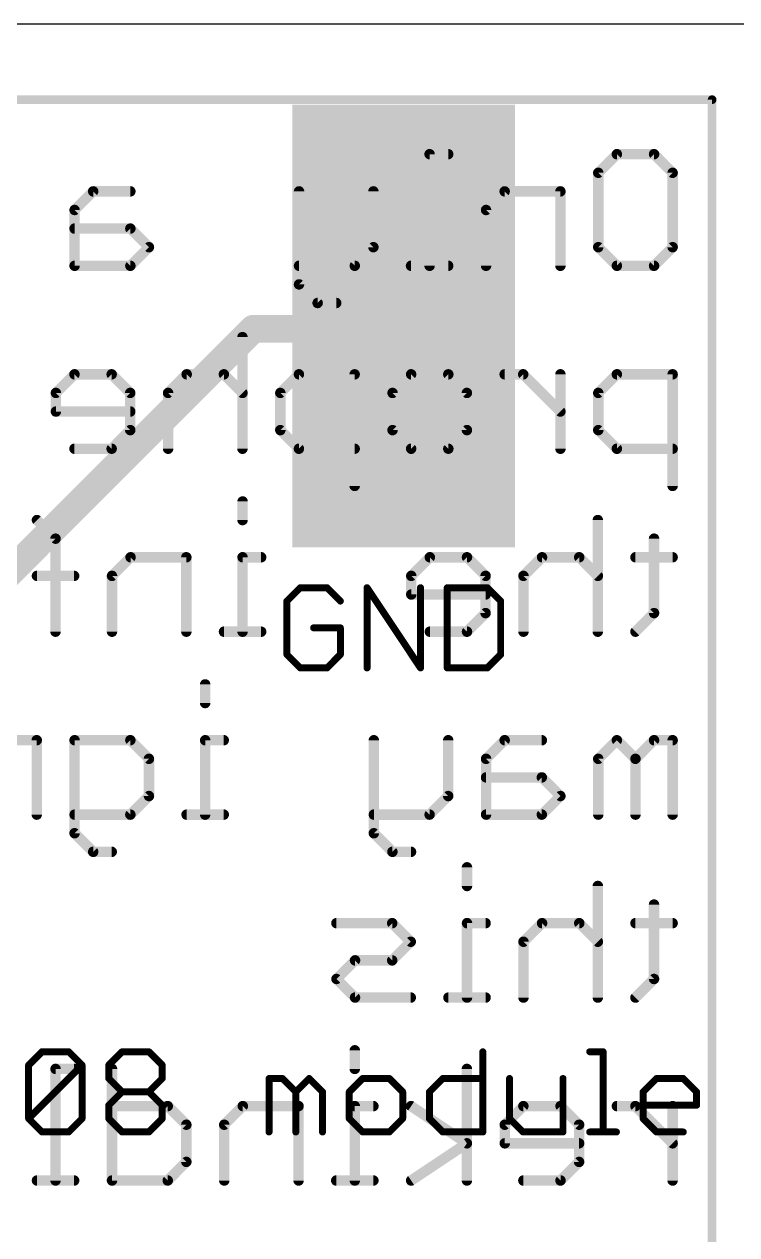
# Model space of a CAD drawing. Extents: x -2 to 100, y 0 to 40.
# Drawn here: x 78.86 to 89.26, y 22.35 to 40 of the extents above; entities that cross this region are included whole.
import ezdxf

# ---------------------------------------------------------------- set-up
doc = ezdxf.new("R2010")
doc.units = 0
for name, color, linetype in [('1', 14, 'CONTINUOUS'), ('20', 178, 'CONTINUOUS'), ('21', 250, 'CONTINUOUS'), ('25', 250, 'CONTINUOUS'), ('26', 250, 'CONTINUOUS')]:
    doc.layers.add(name, color=color, linetype=linetype)

# ---------------------------------------------------------------- blocks, each defined once
blk = doc.blocks.new('RECT')
blk.add_solid([(-0.5, -0.5), (0.5, -0.5), (-0.5, 0.5), (0.5, 0.5)])

msp = doc.modelspace()

# ---------------------------------------------------------------- linework, layer by layer
at = {"layer": '1', "const_width": 0.4064}
for points in [[(76.238, 29.591), (82.207, 35.56)], [(82.207, 35.56), (84.3915, 35.56)], [(84.3915, 35.56), (84.4, 35.6)]]:
    msp.add_lwpolyline(points, dxfattribs=at)
at = {"layer": '1', "const_width": 0.2032}
for points in [[(82.207, 35.6616, 1), (82.207, 35.4584)], [(82.2788, 35.4882, 1), (82.1352, 35.6318)], [(84.2921, 35.5811, 1), (84.4909, 35.5389)], [(84.4994, 35.5789, 1), (84.3006, 35.6211)], [(84.3915, 35.4584, 1), (84.3915, 35.6616)]]:
    msp.add_lwpolyline(points, format="xyb", dxfattribs=at)
at = {"layer": '20'}
msp.add_line((90, 40), (54, 40), dxfattribs=at)
at = {"layer": '21', "const_width": 0.127}
for points in [[(88.9, 38.9), (71.5, 38.9)], [(88.9, 1.5), (88.9, 38.9)]]:
    msp.add_lwpolyline(points, dxfattribs=at)
at = {"layer": '21', "const_width": 0.0635}
for points in [[(88.9318, 38.9, 1), (88.8683, 38.9)], [(88.9, 38.8682, 1), (88.9, 38.9318)]]:
    msp.add_lwpolyline(points, format="xyb", dxfattribs=at)
at = {"layer": '25', "const_width": 0.1016}
for points in [[(82.8916, 31.7852), (82.6967, 31.5903)], [(83.2814, 31.7852), (82.8916, 31.7852)], [(83.4763, 31.5903), (83.2814, 31.7852)], [(83.8661, 30.6158), (83.8661, 31.7852)], [(83.8661, 31.7852), (84.6457, 30.6158)], [(84.6457, 30.6158), (84.6457, 31.7852)], [(85.0355, 31.7852), (85.0355, 30.6158)], [(85.6202, 31.7852), (85.0355, 31.7852)], [(85.8151, 31.5903), (85.6202, 31.7852)], [(82.6967, 31.5903), (82.6967, 30.8107)], [(85.8151, 30.8107), (85.8151, 31.5903)], [(83.4763, 31.2005), (83.0865, 31.2005)], [(83.4763, 30.8107), (83.4763, 31.2005)], [(82.6967, 30.8107), (82.8916, 30.6158)], [(83.2814, 30.6158), (83.4763, 30.8107)], [(85.6202, 30.6158), (85.8151, 30.8107)], [(82.8916, 30.6158), (83.2814, 30.6158)], [(85.0355, 30.6158), (85.6202, 30.6158)], [(78.9284, 24.8253), (79.1233, 25.0202)], [(79.1233, 25.0202), (79.5131, 25.0202)], [(79.5131, 25.0202), (79.708, 24.8253)], [(80.0978, 24.8253), (80.2927, 25.0202)], [(80.2927, 25.0202), (80.6825, 25.0202)], [(80.6825, 25.0202), (80.8774, 24.8253)], [(85.555, 25.0202), (85.555, 23.8508)], [(87.1142, 25.0202), (87.3091, 25.0202)], [(87.3091, 25.0202), (87.3091, 23.8508)], [(78.9284, 24.0457), (78.9284, 24.8253)], [(78.9284, 24.0457), (79.708, 24.8253)], [(79.708, 24.8253), (79.708, 24.0457)], [(80.0978, 24.6304), (80.0978, 24.8253)], [(80.8774, 24.8253), (80.8774, 24.6304)], [(80.2927, 24.4355), (80.0978, 24.6304)], [(80.8774, 24.6304), (80.6825, 24.4355)], [(82.4366, 23.8508), (82.4366, 24.6304)], [(82.4366, 24.6304), (82.6315, 24.6304)], [(82.6315, 24.6304), (82.8264, 24.4355)], [(82.8264, 24.4355), (83.0213, 24.6304)], [(83.0213, 24.6304), (83.2162, 24.4355)], [(83.8009, 24.6304), (83.606, 24.4355)], [(84.1907, 24.6304), (83.8009, 24.6304)], [(84.3856, 24.4355), (84.1907, 24.6304)], [(84.7754, 24.4355), (84.9703, 24.6304)], [(84.9703, 24.6304), (85.555, 24.6304)], [(85.9448, 24.6304), (85.9448, 24.0457)], [(86.7244, 23.8508), (86.7244, 24.6304)], [(87.8938, 24.4355), (88.0887, 24.6304)], [(88.0887, 24.6304), (88.4785, 24.6304)], [(88.4785, 24.6304), (88.6734, 24.4355)], [(80.0978, 24.2406), (80.2927, 24.4355)], [(80.2927, 24.4355), (80.6825, 24.4355)], [(80.6825, 24.4355), (80.8774, 24.2406)], [(82.8264, 24.4355), (82.8264, 23.8508)], [(83.2162, 24.4355), (83.2162, 23.8508)], [(83.606, 24.4355), (83.606, 24.0457)], [(84.3856, 24.0457), (84.3856, 24.4355)], [(84.7754, 24.0457), (84.7754, 24.4355)], [(87.8938, 24.0457), (87.8938, 24.4355)], [(88.6734, 24.4355), (88.6734, 24.2406)], [(80.0978, 24.0457), (80.0978, 24.2406)], [(80.8774, 24.2406), (80.8774, 24.0457)], [(88.6734, 24.2406), (87.8938, 24.2406)], [(79.1233, 23.8508), (78.9284, 24.0457)], [(79.708, 24.0457), (79.5131, 23.8508)], [(80.2927, 23.8508), (80.0978, 24.0457)], [(80.8774, 24.0457), (80.6825, 23.8508)], [(83.606, 24.0457), (83.8009, 23.8508)], [(84.1907, 23.8508), (84.3856, 24.0457)], [(84.9703, 23.8508), (84.7754, 24.0457)], [(85.9448, 24.0457), (86.1397, 23.8508)], [(88.0887, 23.8508), (87.8938, 24.0457)], [(79.5131, 23.8508), (79.1233, 23.8508)], [(80.6825, 23.8508), (80.2927, 23.8508)], [(83.8009, 23.8508), (84.1907, 23.8508)], [(85.555, 23.8508), (84.9703, 23.8508)], [(86.1397, 23.8508), (86.7244, 23.8508)], [(87.1142, 23.8508), (87.504, 23.8508)], [(88.4785, 23.8508), (88.0887, 23.8508)]]:
    msp.add_lwpolyline(points, dxfattribs=at)
at = {"layer": '25', "const_width": 0.0508}
for points in [[(82.8916, 31.8106, 1), (82.8916, 31.7598)], [(82.9096, 31.7672, 1), (82.8736, 31.8032)], [(83.2994, 31.8032, 1), (83.2634, 31.7672)], [(83.2814, 31.7598, 1), (83.2814, 31.8106)], [(83.8915, 31.7852, 1), (83.8407, 31.7852)], [(83.8872, 31.7993, 1), (83.845, 31.7711)], [(84.6711, 31.7852, 1), (84.6203, 31.7852)], [(85.0609, 31.7852, 1), (85.0101, 31.7852)], [(85.0355, 31.8106, 1), (85.0355, 31.7598)], [(85.6382, 31.8032, 1), (85.6022, 31.7672)], [(85.6202, 31.7598, 1), (85.6202, 31.8106)], [(82.6787, 31.6083, 1), (82.7147, 31.5723)], [(82.7221, 31.5903, 1), (82.6713, 31.5903)], [(83.4583, 31.5723, 1), (83.4943, 31.6083)], [(85.8405, 31.5903, 1), (85.7897, 31.5903)], [(85.7971, 31.5723, 1), (85.8331, 31.6083)], [(83.0865, 31.2259, 1), (83.0865, 31.1751)], [(83.5017, 31.2005, 1), (83.4509, 31.2005)], [(83.4763, 31.1751, 1), (83.4763, 31.2259)], [(82.7147, 30.8287, 1), (82.6787, 30.7927)], [(82.6713, 30.8107, 1), (82.7221, 30.8107)], [(83.4509, 30.8107, 1), (83.5017, 30.8107)], [(83.4943, 30.7927, 1), (83.4583, 30.8287)], [(85.7897, 30.8107, 1), (85.8405, 30.8107)], [(85.8331, 30.7927, 1), (85.7971, 30.8287)], [(82.8916, 30.6412, 1), (82.8916, 30.5904)], [(82.8736, 30.5978, 1), (82.9096, 30.6338)], [(83.2634, 30.6338, 1), (83.2994, 30.5978)], [(83.2814, 30.5904, 1), (83.2814, 30.6412)], [(83.8407, 30.6158, 1), (83.8915, 30.6158)], [(84.6203, 30.6158, 1), (84.6711, 30.6158)], [(84.6246, 30.6017, 1), (84.6668, 30.6299)], [(85.0355, 30.6412, 1), (85.0355, 30.5904)], [(85.0101, 30.6158, 1), (85.0609, 30.6158)], [(85.6022, 30.6338, 1), (85.6382, 30.5978)], [(85.6202, 30.5904, 1), (85.6202, 30.6412)], [(79.1233, 25.0456, 1), (79.1233, 24.9948)], [(79.1412, 25.0022, 1), (79.1053, 25.0382)], [(79.531, 25.0382, 1), (79.4951, 25.0022)], [(79.5131, 24.9948, 1), (79.5131, 25.0456)], [(80.2927, 25.0456, 1), (80.2927, 24.9948)], [(80.3106, 25.0022, 1), (80.2747, 25.0382)], [(80.7004, 25.0382, 1), (80.6645, 25.0022)], [(80.6825, 24.9948, 1), (80.6825, 25.0456)], [(85.5804, 25.0202, 1), (85.5296, 25.0202)], [(87.1142, 25.0456, 1), (87.1142, 24.9948)], [(87.3345, 25.0202, 1), (87.2837, 25.0202)], [(87.3091, 24.9948, 1), (87.3091, 25.0456)], [(78.9104, 24.8433, 1), (78.9463, 24.8073)], [(78.9538, 24.8253, 1), (78.903, 24.8253)], [(79.7334, 24.8253, 1), (79.6826, 24.8253)], [(79.7259, 24.8073, 1), (79.69, 24.8433)], [(79.69, 24.8073, 1), (79.7259, 24.8433)], [(80.0798, 24.8433, 1), (80.1157, 24.8073)], [(80.1232, 24.8253, 1), (80.0724, 24.8253)], [(80.9028, 24.8253, 1), (80.852, 24.8253)], [(80.8594, 24.8073, 1), (80.8953, 24.8433)], [(80.1157, 24.6484, 1), (80.0798, 24.6124)], [(80.0724, 24.6304, 1), (80.1232, 24.6304)], [(80.852, 24.6304, 1), (80.9028, 24.6304)], [(80.8953, 24.6124, 1), (80.8594, 24.6484)], [(82.462, 24.6304, 1), (82.4112, 24.6304)], [(82.4366, 24.6558, 1), (82.4366, 24.605)], [(82.6494, 24.6484, 1), (82.6135, 24.6124)], [(82.6315, 24.605, 1), (82.6315, 24.6558)], [(83.0392, 24.6484, 1), (83.0033, 24.6124)], [(83.0392, 24.6124, 1), (83.0033, 24.6484)], [(83.8009, 24.6558, 1), (83.8009, 24.605)], [(83.8188, 24.6124, 1), (83.7829, 24.6484)], [(84.2086, 24.6484, 1), (84.1727, 24.6124)], [(84.1907, 24.605, 1), (84.1907, 24.6558)], [(84.9703, 24.6558, 1), (84.9703, 24.605)], [(84.9882, 24.6124, 1), (84.9523, 24.6484)], [(85.555, 24.605, 1), (85.555, 24.6558)], [(85.9702, 24.6304, 1), (85.9194, 24.6304)], [(86.7498, 24.6304, 1), (86.699, 24.6304)], [(88.0887, 24.6558, 1), (88.0887, 24.605)], [(88.1066, 24.6124, 1), (88.0707, 24.6484)], [(88.4964, 24.6484, 1), (88.4605, 24.6124)], [(88.4785, 24.605, 1), (88.4785, 24.6558)], [(80.2927, 24.4609, 1), (80.2927, 24.4101)], [(80.3106, 24.4175, 1), (80.2747, 24.4535)], [(80.2747, 24.4175, 1), (80.3106, 24.4535)], [(80.7004, 24.4535, 1), (80.6645, 24.4175)], [(80.6645, 24.4535, 1), (80.7004, 24.4175)], [(80.6825, 24.4101, 1), (80.6825, 24.4609)], [(82.8084, 24.4535, 1), (82.8443, 24.4175)], [(82.8518, 24.4355, 1), (82.801, 24.4355)], [(82.8084, 24.4175, 1), (82.8443, 24.4535)], [(83.2416, 24.4355, 1), (83.1908, 24.4355)], [(83.1982, 24.4175, 1), (83.2341, 24.4535)], [(83.588, 24.4535, 1), (83.6239, 24.4175)], [(83.6314, 24.4355, 1), (83.5806, 24.4355)], [(84.411, 24.4355, 1), (84.3602, 24.4355)], [(84.3676, 24.4175, 1), (84.4035, 24.4535)], [(84.7574, 24.4535, 1), (84.7933, 24.4175)], [(84.8008, 24.4355, 1), (84.75, 24.4355)], [(87.8758, 24.4535, 1), (87.9117, 24.4175)], [(87.9192, 24.4355, 1), (87.8684, 24.4355)], [(88.6988, 24.4355, 1), (88.648, 24.4355)], [(88.6554, 24.4175, 1), (88.6913, 24.4535)], [(80.0798, 24.2586, 1), (80.1157, 24.2226)], [(80.1232, 24.2406, 1), (80.0724, 24.2406)], [(80.9028, 24.2406, 1), (80.852, 24.2406)], [(80.8594, 24.2226, 1), (80.8953, 24.2586)], [(87.8938, 24.266, 1), (87.8938, 24.2152)], [(88.648, 24.2406, 1), (88.6988, 24.2406)], [(88.6734, 24.2152, 1), (88.6734, 24.266)], [(78.9463, 24.0637, 1), (78.9104, 24.0277)], [(78.9104, 24.0637, 1), (78.9463, 24.0277)], [(78.903, 24.0457, 1), (78.9538, 24.0457)], [(79.6826, 24.0457, 1), (79.7334, 24.0457)], [(79.7259, 24.0277, 1), (79.69, 24.0637)], [(80.1157, 24.0637, 1), (80.0798, 24.0277)], [(80.0724, 24.0457, 1), (80.1232, 24.0457)], [(80.852, 24.0457, 1), (80.9028, 24.0457)], [(80.8953, 24.0277, 1), (80.8594, 24.0637)], [(83.6239, 24.0637, 1), (83.588, 24.0277)], [(83.5806, 24.0457, 1), (83.6314, 24.0457)], [(84.3602, 24.0457, 1), (84.411, 24.0457)], [(84.4035, 24.0277, 1), (84.3676, 24.0637)], [(84.7933, 24.0637, 1), (84.7574, 24.0277)], [(84.75, 24.0457, 1), (84.8008, 24.0457)], [(85.9627, 24.0637, 1), (85.9268, 24.0277)], [(85.9194, 24.0457, 1), (85.9702, 24.0457)], [(87.9117, 24.0637, 1), (87.8758, 24.0277)], [(87.8684, 24.0457, 1), (87.9192, 24.0457)], [(79.1233, 23.8762, 1), (79.1233, 23.8254)], [(79.1053, 23.8328, 1), (79.1412, 23.8688)], [(79.4951, 23.8688, 1), (79.531, 23.8328)], [(79.5131, 23.8254, 1), (79.5131, 23.8762)], [(80.2927, 23.8762, 1), (80.2927, 23.8254)], [(80.2747, 23.8328, 1), (80.3106, 23.8688)], [(80.6645, 23.8688, 1), (80.7004, 23.8328)], [(80.6825, 23.8254, 1), (80.6825, 23.8762)], [(82.4112, 23.8508, 1), (82.462, 23.8508)], [(82.801, 23.8508, 1), (82.8518, 23.8508)], [(83.1908, 23.8508, 1), (83.2416, 23.8508)], [(83.8009, 23.8762, 1), (83.8009, 23.8254)], [(83.7829, 23.8328, 1), (83.8188, 23.8688)], [(84.1727, 23.8688, 1), (84.2086, 23.8328)], [(84.1907, 23.8254, 1), (84.1907, 23.8762)], [(84.9703, 23.8762, 1), (84.9703, 23.8254)], [(84.9523, 23.8328, 1), (84.9882, 23.8688)], [(85.5296, 23.8508, 1), (85.5804, 23.8508)], [(85.555, 23.8254, 1), (85.555, 23.8762)], [(86.1397, 23.8762, 1), (86.1397, 23.8254)], [(86.1217, 23.8328, 1), (86.1576, 23.8688)], [(86.699, 23.8508, 1), (86.7498, 23.8508)], [(86.7244, 23.8254, 1), (86.7244, 23.8762)], [(87.1142, 23.8762, 1), (87.1142, 23.8254)], [(87.2837, 23.8508, 1), (87.3345, 23.8508)], [(87.504, 23.8254, 1), (87.504, 23.8762)], [(88.0887, 23.8762, 1), (88.0887, 23.8254)], [(88.0707, 23.8328, 1), (88.1066, 23.8688)], [(88.4785, 23.8254, 1), (88.4785, 23.8762)]]:
    msp.add_lwpolyline(points, format="xyb", dxfattribs=at)
at = {"layer": '26', "const_width": 0.1524}
for points in [[(85.0495, 38.1052), (84.7783, 38.1052)], [(84.7783, 38.1052), (84.7783, 36.4782)], [(87.2391, 37.834), (87.5103, 38.1052)], [(87.5103, 38.1052), (88.0526, 38.1052)], [(88.0526, 38.1052), (88.3238, 37.834)], [(87.2391, 36.7494), (87.2391, 37.834)], [(88.3238, 37.834), (88.3238, 36.7494)], [(79.8702, 37.5629), (79.5991, 37.2917)], [(80.4126, 37.5629), (79.8702, 37.5629)], [(82.8734, 37.5629), (82.8734, 36.207)], [(83.9581, 37.5629), (83.9581, 36.7494)], [(85.8732, 37.5629), (85.602, 37.2917)], [(86.6866, 37.5629), (85.8732, 37.5629)], [(86.6866, 36.4782), (86.6866, 37.5629)], [(79.5991, 37.2917), (79.5991, 36.4782)], [(85.602, 37.2917), (85.602, 36.4782)], [(80.4126, 37.0205), (79.5991, 37.0205)], [(80.6837, 36.7494), (80.4126, 37.0205)], [(80.4126, 36.4782), (80.6837, 36.7494)], [(83.9581, 36.7494), (83.6869, 36.4782)], [(87.5103, 36.4782), (87.2391, 36.7494)], [(88.3238, 36.7494), (88.0526, 36.4782)], [(79.5991, 36.4782), (80.4126, 36.4782)], [(83.6869, 36.4782), (82.8734, 36.4782)], [(85.0495, 36.4782), (84.5072, 36.4782)], [(88.0526, 36.4782), (87.5103, 36.4782)], [(82.8734, 36.207), (83.1446, 35.9359)], [(83.1446, 35.9359), (83.4157, 35.9359)], [(82.048, 35.4382), (82.048, 33.8112)], [(79.5974, 34.8959), (79.3262, 34.6247)], [(80.1397, 34.8959), (79.5974, 34.8959)], [(80.4109, 34.6247), (80.1397, 34.8959)], [(81.2345, 34.8959), (80.9634, 34.6247)], [(81.7769, 34.8959), (81.2345, 34.8959)], [(82.048, 34.6247), (81.7769, 34.8959)], [(82.8717, 34.8959), (82.6005, 34.6247)], [(83.6852, 34.8959), (82.8717, 34.8959)], [(83.6852, 33.2689), (83.6852, 34.8959)], [(84.2377, 34.6247), (84.5089, 34.8959)], [(84.5089, 34.8959), (85.0512, 34.8959)], [(85.0512, 34.8959), (85.3223, 34.6247)], [(86.1443, 34.8959), (85.8732, 34.8959)], [(86.6866, 34.3535), (86.1443, 34.8959)], [(86.6866, 33.8112), (86.6866, 34.8959)], [(87.5103, 34.8959), (87.2391, 34.6247)], [(88.3238, 34.8959), (87.5103, 34.8959)], [(88.3238, 33.2689), (88.3238, 34.8959)], [(79.3262, 34.6247), (79.3262, 34.3535)], [(80.4109, 34.0824), (80.4109, 34.6247)], [(80.9634, 34.6247), (80.9634, 33.8112)], [(82.6005, 34.6247), (82.6005, 34.0824)], [(84.2377, 34.0824), (84.2377, 34.6247)], [(85.3223, 34.6247), (85.3223, 34.0824)], [(87.2391, 34.6247), (87.2391, 34.0824)], [(79.3262, 34.3535), (80.4109, 34.3535)], [(80.1397, 33.8112), (80.4109, 34.0824)], [(82.6005, 34.0824), (82.8717, 33.8112)], [(84.5089, 33.8112), (84.2377, 34.0824)], [(85.3223, 34.0824), (85.0512, 33.8112)], [(87.2391, 34.0824), (87.5103, 33.8112)], [(79.5974, 33.8112), (80.1397, 33.8112)], [(82.8717, 33.8112), (83.6852, 33.8112)], [(85.0512, 33.8112), (84.5089, 33.8112)], [(87.5103, 33.8112), (88.3238, 33.8112)], [(82.0497, 33.0424), (82.0497, 32.7712)], [(79.3211, 32.5), (79.05, 32.7712)], [(87.2324, 32.7712), (87.2324, 31.1442)], [(79.3211, 31.1442), (79.3211, 32.5)], [(88.0526, 32.5), (88.0526, 31.4154)], [(80.416, 32.2289), (80.1448, 31.9577)], [(81.2295, 32.2289), (80.416, 32.2289)], [(81.2295, 31.1442), (81.2295, 32.2289)], [(82.3209, 32.2289), (82.0497, 32.2289)], [(82.0497, 32.2289), (82.0497, 31.1442)], [(84.7817, 32.2289), (84.5105, 31.9577)], [(85.324, 32.2289), (84.7817, 32.2289)], [(85.5952, 31.9577), (85.324, 32.2289)], [(86.4189, 32.2289), (86.1477, 31.9577)], [(86.9612, 32.2289), (86.4189, 32.2289)], [(87.2324, 31.9577), (86.9612, 32.2289)], [(88.3238, 32.2289), (87.7815, 32.2289)], [(79.5923, 31.9577), (79.05, 31.9577)], [(80.1448, 31.9577), (80.1448, 31.1442)], [(84.5105, 31.9577), (84.5105, 31.6865)], [(85.5952, 31.4154), (85.5952, 31.9577)], [(86.1477, 31.9577), (86.1477, 31.1442)], [(84.5105, 31.6865), (85.5952, 31.6865)], [(85.324, 31.1442), (85.5952, 31.4154)], [(88.0526, 31.4154), (87.7815, 31.1442)], [(82.3209, 31.1442), (81.7786, 31.1442)], [(84.7817, 31.1442), (85.324, 31.1442)], [(81.504, 30.3754), (81.504, 30.1042)], [(79.0466, 29.5619), (78.2331, 29.5619)], [(79.0466, 28.4772), (79.0466, 29.5619)], [(79.5991, 28.206), (79.5991, 29.5619)], [(79.5991, 29.5619), (80.4126, 29.5619)], [(80.4126, 29.5619), (80.6837, 29.2907)], [(81.7752, 29.5619), (81.504, 29.5619)], [(81.504, 29.5619), (81.504, 28.4772)], [(83.9648, 29.5619), (83.9648, 28.206)], [(85.0495, 29.5619), (85.0495, 28.7484)], [(85.8732, 29.5619), (85.602, 29.2907)], [(86.4155, 29.5619), (85.8732, 29.5619)], [(87.5103, 29.5619), (87.2391, 29.2907)], [(87.7815, 29.2907), (87.5103, 29.5619)], [(88.0526, 29.5619), (87.7815, 29.2907)], [(88.3238, 29.5619), (88.0526, 29.5619)], [(88.3238, 28.4772), (88.3238, 29.5619)], [(80.6837, 29.2907), (80.6837, 28.7484)], [(85.602, 29.2907), (85.602, 28.4772)], [(87.2391, 29.2907), (87.2391, 28.4772)], [(87.7815, 29.2907), (87.7815, 28.4772)], [(86.4155, 29.0195), (85.602, 29.0195)], [(86.6866, 28.7484), (86.4155, 29.0195)], [(80.6837, 28.7484), (80.4126, 28.4772)], [(85.0495, 28.7484), (84.7783, 28.4772)], [(86.4155, 28.4772), (86.6866, 28.7484)], [(80.4126, 28.4772), (79.5991, 28.4772)], [(81.7752, 28.4772), (81.2328, 28.4772)], [(84.7783, 28.4772), (83.9648, 28.4772)], [(85.602, 28.4772), (86.4155, 28.4772)], [(79.8702, 27.9349), (79.5991, 28.206)], [(83.9648, 28.206), (84.236, 27.9349)], [(80.1414, 27.9349), (79.8702, 27.9349)], [(84.236, 27.9349), (84.5072, 27.9349)], [(85.324, 27.7084), (85.324, 27.4372)], [(87.2324, 27.4372), (87.2324, 25.8102)], [(88.0526, 27.166), (88.0526, 26.0814)], [(84.2326, 26.8949), (83.4191, 26.8949)], [(84.5038, 26.6237), (84.2326, 26.8949)], [(85.5952, 26.8949), (85.324, 26.8949)], [(85.324, 26.8949), (85.324, 25.8102)], [(86.4189, 26.8949), (86.1477, 26.6237)], [(86.9612, 26.8949), (86.4189, 26.8949)], [(87.2324, 26.6237), (86.9612, 26.8949)], [(88.3238, 26.8949), (87.7815, 26.8949)], [(84.2326, 26.3525), (84.5038, 26.6237)], [(86.1477, 26.6237), (86.1477, 25.8102)], [(83.4191, 26.0814), (83.6903, 26.3525)], [(83.6903, 26.3525), (84.2326, 26.3525)], [(83.6903, 25.8102), (83.4191, 26.0814)], [(88.0526, 26.0814), (87.7815, 25.8102)], [(84.5038, 25.8102), (83.6903, 25.8102)], [(85.5952, 25.8102), (85.0529, 25.8102)], [(83.6869, 25.0414), (83.6869, 24.7702)], [(79.5923, 24.7702), (79.3211, 24.7702)], [(79.3211, 24.7702), (79.3211, 23.1432)], [(80.1448, 24.7702), (80.1448, 23.1432)], [(85.3223, 23.1432), (85.3223, 24.7702)], [(80.9583, 24.2279), (80.1448, 24.2279)], [(81.2295, 23.9567), (80.9583, 24.2279)], [(82.0531, 24.2279), (81.782, 23.9567)], [(82.8666, 24.2279), (82.0531, 24.2279)], [(82.8666, 23.1432), (82.8666, 24.2279)], [(83.9581, 24.2279), (83.6869, 24.2279)], [(83.6869, 24.2279), (83.6869, 23.1432)], [(85.3223, 23.6855), (84.5089, 24.2279)], [(86.146, 24.2279), (85.8748, 23.9567)], [(86.6883, 24.2279), (86.146, 24.2279)], [(86.9595, 23.9567), (86.6883, 24.2279)], [(87.7815, 24.2279), (87.5103, 24.2279)], [(88.3238, 23.6855), (87.7815, 24.2279)], [(88.3238, 23.1432), (88.3238, 24.2279)], [(81.2295, 23.4144), (81.2295, 23.9567)], [(81.782, 23.9567), (81.782, 23.1432)], [(85.8748, 23.9567), (85.8748, 23.6855)], [(86.9595, 23.4144), (86.9595, 23.9567)], [(84.5089, 23.1432), (85.3223, 23.6855)], [(85.8748, 23.6855), (86.9595, 23.6855)], [(80.9583, 23.1432), (81.2295, 23.4144)], [(86.6883, 23.1432), (86.9595, 23.4144)], [(79.5923, 23.1432), (79.05, 23.1432)], [(80.1448, 23.1432), (80.9583, 23.1432)], [(83.9581, 23.1432), (83.4157, 23.1432)], [(86.146, 23.1432), (86.6883, 23.1432)]]:
    msp.add_lwpolyline(points, dxfattribs=at)
at = {"layer": '26', "const_width": 0.0762}
for points in [[(84.7783, 38.1433, 1), (84.7783, 38.0671)], [(84.8164, 38.1052, 1), (84.7402, 38.1052)], [(85.0495, 38.0671, 1), (85.0495, 38.1433)], [(87.5103, 38.1433, 1), (87.5103, 38.0671)], [(87.5372, 38.0782, 1), (87.4834, 38.1321)], [(88.0796, 38.1321, 1), (88.0257, 38.0782)], [(88.0526, 38.0671, 1), (88.0526, 38.1433)], [(87.2772, 37.834, 1), (87.201, 37.834)], [(87.2122, 37.861, 1), (87.2661, 37.8071)], [(88.3619, 37.834, 1), (88.2857, 37.834)], [(88.2969, 37.8071, 1), (88.3507, 37.861)], [(79.8702, 37.601, 1), (79.8702, 37.5248)], [(79.8972, 37.5359, 1), (79.8433, 37.5898)], [(80.4126, 37.5248, 1), (80.4126, 37.601)], [(82.9115, 37.5629, 1), (82.8353, 37.5629)], [(83.9962, 37.5629, 1), (83.92, 37.5629)], [(85.8732, 37.601, 1), (85.8732, 37.5248)], [(85.9001, 37.5359, 1), (85.8462, 37.5898)], [(86.7247, 37.5629, 1), (86.6485, 37.5629)], [(86.6866, 37.5248, 1), (86.6866, 37.601)], [(79.6372, 37.2917, 1), (79.561, 37.2917)], [(79.5721, 37.3186, 1), (79.626, 37.2648)], [(85.6401, 37.2917, 1), (85.5639, 37.2917)], [(85.575, 37.3186, 1), (85.6289, 37.2648)], [(79.5991, 37.0586, 1), (79.5991, 36.9824)], [(80.4395, 37.0475, 1), (80.3856, 36.9936)], [(80.4126, 36.9824, 1), (80.4126, 37.0586)], [(80.7107, 36.7224, 1), (80.6568, 36.7763)], [(80.6568, 36.7224, 1), (80.7107, 36.7763)], [(83.92, 36.7494, 1), (83.9962, 36.7494)], [(83.985, 36.7224, 1), (83.9311, 36.7763)], [(87.2661, 36.7763, 1), (87.2122, 36.7224)], [(87.201, 36.7494, 1), (87.2772, 36.7494)], [(88.2857, 36.7494, 1), (88.3619, 36.7494)], [(88.3507, 36.7224, 1), (88.2969, 36.7763)], [(79.5991, 36.5163, 1), (79.5991, 36.4401)], [(80.3856, 36.5051, 1), (80.4395, 36.4513)], [(80.4126, 36.4401, 1), (80.4126, 36.5163)], [(82.8734, 36.5163, 1), (82.8734, 36.4401)], [(83.6599, 36.5051, 1), (83.7138, 36.4513)], [(83.6869, 36.4401, 1), (83.6869, 36.5163)], [(84.5072, 36.5163, 1), (84.5072, 36.4401)], [(85.0495, 36.4401, 1), (85.0495, 36.5163)], [(87.5103, 36.5163, 1), (87.5103, 36.4401)], [(87.4834, 36.4513, 1), (87.5372, 36.5051)], [(88.0257, 36.5051, 1), (88.0796, 36.4513)], [(88.0526, 36.4401, 1), (88.0526, 36.5163)], [(79.561, 36.4782, 1), (79.6372, 36.4782)], [(84.7402, 36.4782, 1), (84.8164, 36.4782)], [(85.5639, 36.4782, 1), (85.6401, 36.4782)], [(86.6485, 36.4782, 1), (86.7247, 36.4782)], [(82.9003, 36.234, 1), (82.8464, 36.1801)], [(82.8353, 36.207, 1), (82.9115, 36.207)], [(83.1446, 35.974, 1), (83.1446, 35.8978)], [(83.4157, 35.8978, 1), (83.4157, 35.974)], [(83.1176, 35.9089, 1), (83.1715, 35.9628)], [(82.0861, 35.4382, 1), (82.0099, 35.4382)], [(79.5974, 34.934, 1), (79.5974, 34.8578)], [(79.6243, 34.8689, 1), (79.5704, 34.9228)], [(80.1667, 34.9228, 1), (80.1128, 34.8689)], [(80.1397, 34.8578, 1), (80.1397, 34.934)], [(81.2345, 34.934, 1), (81.2345, 34.8578)], [(81.2615, 34.8689, 1), (81.2076, 34.9228)], [(81.8038, 34.9228, 1), (81.7499, 34.8689)], [(81.7769, 34.8578, 1), (81.7769, 34.934)], [(82.8717, 34.934, 1), (82.8717, 34.8578)], [(82.8986, 34.8689, 1), (82.8448, 34.9228)], [(83.7233, 34.8959, 1), (83.6471, 34.8959)], [(83.6852, 34.8578, 1), (83.6852, 34.934)], [(84.5089, 34.934, 1), (84.5089, 34.8578)], [(84.5358, 34.8689, 1), (84.4819, 34.9228)], [(85.0781, 34.9228, 1), (85.0242, 34.8689)], [(85.0512, 34.8578, 1), (85.0512, 34.934)], [(85.8732, 34.934, 1), (85.8732, 34.8578)], [(86.1713, 34.9228, 1), (86.1174, 34.8689)], [(86.1443, 34.8578, 1), (86.1443, 34.934)], [(86.7247, 34.8959, 1), (86.6485, 34.8959)], [(87.5103, 34.934, 1), (87.5103, 34.8578)], [(87.5372, 34.8689, 1), (87.4834, 34.9228)], [(88.3619, 34.8959, 1), (88.2857, 34.8959)], [(88.3238, 34.8578, 1), (88.3238, 34.934)], [(79.3643, 34.6247, 1), (79.2881, 34.6247)], [(79.2993, 34.6516, 1), (79.3532, 34.5978)], [(80.449, 34.6247, 1), (80.3728, 34.6247)], [(80.3839, 34.5978, 1), (80.4378, 34.6516)], [(81.0015, 34.6247, 1), (80.9253, 34.6247)], [(80.9364, 34.6516, 1), (80.9903, 34.5978)], [(82.0211, 34.5978, 1), (82.075, 34.6516)], [(82.6386, 34.6247, 1), (82.5624, 34.6247)], [(82.5736, 34.6516, 1), (82.6275, 34.5978)], [(84.2758, 34.6247, 1), (84.1996, 34.6247)], [(84.2107, 34.6516, 1), (84.2646, 34.5978)], [(85.3604, 34.6247, 1), (85.2842, 34.6247)], [(85.2954, 34.5978, 1), (85.3493, 34.6516)], [(87.2772, 34.6247, 1), (87.201, 34.6247)], [(87.2122, 34.6516, 1), (87.2661, 34.5978)], [(79.3262, 34.3916, 1), (79.3262, 34.3154)], [(80.4109, 34.3154, 1), (80.4109, 34.3916)], [(86.6597, 34.3266, 1), (86.7136, 34.3805)], [(79.2881, 34.3535, 1), (79.3643, 34.3535)], [(80.3728, 34.0824, 1), (80.449, 34.0824)], [(80.4378, 34.0554, 1), (80.3839, 34.1093)], [(82.6275, 34.1093, 1), (82.5736, 34.0554)], [(82.5624, 34.0824, 1), (82.6386, 34.0824)], [(84.2646, 34.1093, 1), (84.2107, 34.0554)], [(84.1996, 34.0824, 1), (84.2758, 34.0824)], [(85.2842, 34.0824, 1), (85.3604, 34.0824)], [(85.3493, 34.0554, 1), (85.2954, 34.1093)], [(87.2661, 34.1093, 1), (87.2122, 34.0554)], [(87.201, 34.0824, 1), (87.2772, 34.0824)], [(79.5974, 33.8493, 1), (79.5974, 33.7731)], [(80.1397, 33.7731, 1), (80.1397, 33.8493)], [(82.8717, 33.8493, 1), (82.8717, 33.7731)], [(83.6852, 33.7731, 1), (83.6852, 33.8493)], [(84.5089, 33.8493, 1), (84.5089, 33.7731)], [(85.0512, 33.7731, 1), (85.0512, 33.8493)], [(87.5103, 33.8493, 1), (87.5103, 33.7731)], [(88.3238, 33.7731, 1), (88.3238, 33.8493)], [(80.1128, 33.8381, 1), (80.1667, 33.7843)], [(80.9253, 33.8112, 1), (81.0015, 33.8112)], [(82.0099, 33.8112, 1), (82.0861, 33.8112)], [(82.8448, 33.7843, 1), (82.8986, 33.8381)], [(84.4819, 33.7843, 1), (84.5358, 33.8381)], [(85.0242, 33.8381, 1), (85.0781, 33.7843)], [(86.6485, 33.8112, 1), (86.7247, 33.8112)], [(87.4834, 33.7843, 1), (87.5372, 33.8381)], [(83.6471, 33.2689, 1), (83.7233, 33.2689)], [(88.2857, 33.2689, 1), (88.3619, 33.2689)], [(82.0878, 33.0424, 1), (82.0116, 33.0424)], [(79.0769, 32.7981, 1), (79.023, 32.7442)], [(87.2705, 32.7712, 1), (87.1943, 32.7712)], [(82.0116, 32.7712, 1), (82.0878, 32.7712)], [(79.3592, 32.5, 1), (79.283, 32.5)], [(79.2942, 32.4731, 1), (79.3481, 32.527)], [(88.0907, 32.5, 1), (88.0145, 32.5)], [(80.416, 32.267, 1), (80.416, 32.1908)], [(80.4429, 32.2019, 1), (80.389, 32.2558)], [(81.2676, 32.2289, 1), (81.1914, 32.2289)], [(81.2295, 32.1908, 1), (81.2295, 32.267)], [(82.0497, 32.267, 1), (82.0497, 32.1908)], [(82.0878, 32.2289, 1), (82.0116, 32.2289)], [(82.3209, 32.1908, 1), (82.3209, 32.267)], [(84.7817, 32.267, 1), (84.7817, 32.1908)], [(84.8087, 32.2019, 1), (84.7548, 32.2558)], [(85.351, 32.2558, 1), (85.2971, 32.2019)], [(85.324, 32.1908, 1), (85.324, 32.267)], [(86.4189, 32.267, 1), (86.4189, 32.1908)], [(86.4458, 32.2019, 1), (86.3919, 32.2558)], [(86.9881, 32.2558, 1), (86.9343, 32.2019)], [(86.9612, 32.1908, 1), (86.9612, 32.267)], [(87.7815, 32.267, 1), (87.7815, 32.1908)], [(88.3238, 32.1908, 1), (88.3238, 32.267)], [(79.05, 31.9958, 1), (79.05, 31.9196)], [(79.5923, 31.9196, 1), (79.5923, 31.9958)], [(80.1829, 31.9577, 1), (80.1067, 31.9577)], [(80.1179, 31.9846, 1), (80.1717, 31.9308)], [(84.5486, 31.9577, 1), (84.4724, 31.9577)], [(84.4836, 31.9846, 1), (84.5375, 31.9308)], [(85.6333, 31.9577, 1), (85.5571, 31.9577)], [(85.5683, 31.9308, 1), (85.6221, 31.9846)], [(86.1858, 31.9577, 1), (86.1096, 31.9577)], [(86.1208, 31.9846, 1), (86.1746, 31.9308)], [(87.2054, 31.9308, 1), (87.2593, 31.9846)], [(84.5105, 31.7246, 1), (84.5105, 31.6484)], [(84.4724, 31.6865, 1), (84.5486, 31.6865)], [(85.5952, 31.6484, 1), (85.5952, 31.7246)], [(85.5571, 31.4154, 1), (85.6333, 31.4154)], [(85.6221, 31.3884, 1), (85.5683, 31.4423)], [(88.0145, 31.4154, 1), (88.0907, 31.4154)], [(88.0796, 31.3884, 1), (88.0257, 31.4423)], [(79.283, 31.1442, 1), (79.3592, 31.1442)], [(80.1067, 31.1442, 1), (80.1829, 31.1442)], [(81.1914, 31.1442, 1), (81.2676, 31.1442)], [(81.7786, 31.1823, 1), (81.7786, 31.1061)], [(82.0116, 31.1442, 1), (82.0878, 31.1442)], [(82.3209, 31.1061, 1), (82.3209, 31.1823)], [(84.7817, 31.1823, 1), (84.7817, 31.1061)], [(85.2971, 31.1711, 1), (85.351, 31.1173)], [(85.324, 31.1061, 1), (85.324, 31.1823)], [(86.1096, 31.1442, 1), (86.1858, 31.1442)], [(87.1943, 31.1442, 1), (87.2705, 31.1442)], [(87.7545, 31.1711, 1), (87.8084, 31.1173)], [(81.5421, 30.3754, 1), (81.4659, 30.3754)], [(81.4659, 30.1042, 1), (81.5421, 30.1042)], [(79.0847, 29.5619, 1), (79.0085, 29.5619)], [(79.0466, 29.5238, 1), (79.0466, 29.6)], [(79.6372, 29.5619, 1), (79.561, 29.5619)], [(79.5991, 29.6, 1), (79.5991, 29.5238)], [(80.4395, 29.5888, 1), (80.3856, 29.5349)], [(80.4126, 29.5238, 1), (80.4126, 29.6)], [(81.504, 29.6, 1), (81.504, 29.5238)], [(81.5421, 29.5619, 1), (81.4659, 29.5619)], [(81.7752, 29.5238, 1), (81.7752, 29.6)], [(84.0029, 29.5619, 1), (83.9267, 29.5619)], [(85.0876, 29.5619, 1), (85.0114, 29.5619)], [(85.8732, 29.6, 1), (85.8732, 29.5238)], [(85.9001, 29.5349, 1), (85.8462, 29.5888)], [(86.4155, 29.5238, 1), (86.4155, 29.6)], [(87.5372, 29.5888, 1), (87.4834, 29.5349)], [(87.5372, 29.5349, 1), (87.4834, 29.5888)], [(88.0526, 29.6, 1), (88.0526, 29.5238)], [(88.0796, 29.5349, 1), (88.0257, 29.5888)], [(88.3619, 29.5619, 1), (88.2857, 29.5619)], [(88.3238, 29.5238, 1), (88.3238, 29.6)], [(80.7218, 29.2907, 1), (80.6456, 29.2907)], [(80.6568, 29.2638, 1), (80.7107, 29.3176)], [(85.6401, 29.2907, 1), (85.5639, 29.2907)], [(85.575, 29.3176, 1), (85.6289, 29.2638)], [(87.2772, 29.2907, 1), (87.201, 29.2907)], [(87.2122, 29.3176, 1), (87.2661, 29.2638)], [(87.8196, 29.2907, 1), (87.7434, 29.2907)], [(87.7545, 29.3176, 1), (87.8084, 29.2638)], [(87.7545, 29.2638, 1), (87.8084, 29.3176)], [(85.602, 29.0576, 1), (85.602, 28.9814)], [(86.4424, 29.0465, 1), (86.3885, 28.9926)], [(86.4155, 28.9814, 1), (86.4155, 29.0576)], [(80.6456, 28.7484, 1), (80.7218, 28.7484)], [(80.7107, 28.7214, 1), (80.6568, 28.7753)], [(85.0114, 28.7484, 1), (85.0876, 28.7484)], [(85.0764, 28.7214, 1), (85.0225, 28.7753)], [(86.7136, 28.7214, 1), (86.6597, 28.7753)], [(86.6597, 28.7214, 1), (86.7136, 28.7753)], [(79.0085, 28.4772, 1), (79.0847, 28.4772)], [(79.5991, 28.5153, 1), (79.5991, 28.4391)], [(80.3856, 28.5041, 1), (80.4395, 28.4503)], [(80.4126, 28.4391, 1), (80.4126, 28.5153)], [(81.2328, 28.5153, 1), (81.2328, 28.4391)], [(81.4659, 28.4772, 1), (81.5421, 28.4772)], [(81.7752, 28.4391, 1), (81.7752, 28.5153)], [(83.9648, 28.5153, 1), (83.9648, 28.4391)], [(84.7514, 28.5041, 1), (84.8053, 28.4503)], [(84.7783, 28.4391, 1), (84.7783, 28.5153)], [(85.602, 28.5153, 1), (85.602, 28.4391)], [(85.5639, 28.4772, 1), (85.6401, 28.4772)], [(86.3885, 28.5041, 1), (86.4424, 28.4503)], [(86.4155, 28.4391, 1), (86.4155, 28.5153)], [(87.201, 28.4772, 1), (87.2772, 28.4772)], [(87.7434, 28.4772, 1), (87.8196, 28.4772)], [(88.2857, 28.4772, 1), (88.3619, 28.4772)], [(79.626, 28.233, 1), (79.5721, 28.1791)], [(79.561, 28.206, 1), (79.6372, 28.206)], [(83.9918, 28.233, 1), (83.9379, 28.1791)], [(83.9267, 28.206, 1), (84.0029, 28.206)], [(79.8702, 27.973, 1), (79.8702, 27.8968)], [(79.8433, 27.9079, 1), (79.8972, 27.9618)], [(80.1414, 27.8968, 1), (80.1414, 27.973)], [(84.236, 27.973, 1), (84.236, 27.8968)], [(84.2091, 27.9079, 1), (84.2629, 27.9618)], [(84.5072, 27.8968, 1), (84.5072, 27.973)], [(85.3621, 27.7084, 1), (85.2859, 27.7084)], [(85.2859, 27.4372, 1), (85.3621, 27.4372)], [(87.2705, 27.4372, 1), (87.1943, 27.4372)], [(88.0907, 27.166, 1), (88.0145, 27.166)], [(83.4191, 26.933, 1), (83.4191, 26.8568)], [(84.2595, 26.9218, 1), (84.2057, 26.8679)], [(84.2326, 26.8568, 1), (84.2326, 26.933)], [(85.324, 26.933, 1), (85.324, 26.8568)], [(85.3621, 26.8949, 1), (85.2859, 26.8949)], [(85.5952, 26.8568, 1), (85.5952, 26.933)], [(86.4189, 26.933, 1), (86.4189, 26.8568)], [(86.4458, 26.8679, 1), (86.3919, 26.9218)], [(86.9881, 26.9218, 1), (86.9343, 26.8679)], [(86.9612, 26.8568, 1), (86.9612, 26.933)], [(87.7815, 26.933, 1), (87.7815, 26.8568)], [(88.3238, 26.8568, 1), (88.3238, 26.933)], [(84.5307, 26.5968, 1), (84.4768, 26.6506)], [(84.4768, 26.5968, 1), (84.5307, 26.6506)], [(86.1858, 26.6237, 1), (86.1096, 26.6237)], [(86.1208, 26.6506, 1), (86.1746, 26.5968)], [(87.2054, 26.5968, 1), (87.2593, 26.6506)], [(83.6903, 26.3906, 1), (83.6903, 26.3144)], [(83.7172, 26.3256, 1), (83.6633, 26.3795)], [(84.2057, 26.3795, 1), (84.2595, 26.3256)], [(84.2326, 26.3144, 1), (84.2326, 26.3906)], [(83.446, 26.1083, 1), (83.3922, 26.0544)], [(83.3922, 26.1083, 1), (83.4461, 26.0544)], [(88.0145, 26.0814, 1), (88.0907, 26.0814)], [(88.0796, 26.0544, 1), (88.0257, 26.1083)], [(83.6903, 25.8483, 1), (83.6903, 25.7721)], [(83.6633, 25.7833, 1), (83.7172, 25.8371)], [(84.5038, 25.7721, 1), (84.5038, 25.8483)], [(85.0529, 25.8483, 1), (85.0529, 25.7721)], [(85.2859, 25.8102, 1), (85.3621, 25.8102)], [(85.5952, 25.7721, 1), (85.5952, 25.8483)], [(86.1096, 25.8102, 1), (86.1858, 25.8102)], [(87.1943, 25.8102, 1), (87.2705, 25.8102)], [(87.7545, 25.8371, 1), (87.8084, 25.7833)], [(83.725, 25.0414, 1), (83.6488, 25.0414)], [(79.3211, 24.8083, 1), (79.3211, 24.7321)], [(79.3592, 24.7702, 1), (79.283, 24.7702)], [(79.5923, 24.7321, 1), (79.5923, 24.8083)], [(80.1829, 24.7702, 1), (80.1067, 24.7702)], [(83.6488, 24.7702, 1), (83.725, 24.7702)], [(85.3604, 24.7702, 1), (85.2842, 24.7702)], [(80.1448, 24.266, 1), (80.1448, 24.1898)], [(80.9852, 24.2548, 1), (80.9314, 24.2009)], [(80.9583, 24.1898, 1), (80.9583, 24.266)], [(82.0531, 24.266, 1), (82.0531, 24.1898)], [(82.0801, 24.2009, 1), (82.0262, 24.2548)], [(82.9047, 24.2279, 1), (82.8285, 24.2279)], [(82.8666, 24.1898, 1), (82.8666, 24.266)], [(83.6869, 24.266, 1), (83.6869, 24.1898)], [(83.725, 24.2279, 1), (83.6488, 24.2279)], [(83.9581, 24.1898, 1), (83.9581, 24.266)], [(84.53, 24.2596, 1), (84.4877, 24.1962)], [(86.146, 24.266, 1), (86.146, 24.1898)], [(86.173, 24.2009, 1), (86.1191, 24.2548)], [(86.7153, 24.2548, 1), (86.6614, 24.2009)], [(86.6883, 24.1898, 1), (86.6883, 24.266)], [(87.5103, 24.266, 1), (87.5103, 24.1898)], [(87.8084, 24.2548, 1), (87.7545, 24.2009)], [(87.7815, 24.1898, 1), (87.7815, 24.266)], [(88.3619, 24.2279, 1), (88.2857, 24.2279)], [(81.2676, 23.9567, 1), (81.1914, 23.9567)], [(81.2025, 23.9298, 1), (81.2564, 23.9836)], [(81.8201, 23.9567, 1), (81.7439, 23.9567)], [(81.755, 23.9836, 1), (81.8089, 23.9298)], [(85.9129, 23.9567, 1), (85.8367, 23.9567)], [(85.8479, 23.9836, 1), (85.9018, 23.9298)], [(86.9976, 23.9567, 1), (86.9214, 23.9567)], [(86.9326, 23.9298, 1), (86.9864, 23.9836)], [(85.3435, 23.6538, 1), (85.3012, 23.7172)], [(85.3012, 23.6538, 1), (85.3435, 23.7172)], [(85.8748, 23.7236, 1), (85.8748, 23.6474)], [(85.8367, 23.6855, 1), (85.9129, 23.6855)], [(86.9595, 23.6474, 1), (86.9595, 23.7236)], [(88.2969, 23.6586, 1), (88.3507, 23.7125)], [(81.2564, 23.3874, 1), (81.2025, 23.4413)], [(86.9864, 23.3874, 1), (86.9326, 23.4413)], [(81.1914, 23.4144, 1), (81.2676, 23.4144)], [(86.9214, 23.4144, 1), (86.9976, 23.4144)], [(79.05, 23.1813, 1), (79.05, 23.1051)], [(79.283, 23.1432, 1), (79.3592, 23.1432)], [(79.5923, 23.1051, 1), (79.5923, 23.1813)], [(80.1448, 23.1813, 1), (80.1448, 23.1051)], [(80.1067, 23.1432, 1), (80.1829, 23.1432)], [(80.9314, 23.1701, 1), (80.9852, 23.1163)], [(80.9583, 23.1051, 1), (80.9583, 23.1813)], [(81.7439, 23.1432, 1), (81.8201, 23.1432)], [(82.8285, 23.1432, 1), (82.9047, 23.1432)], [(83.4157, 23.1813, 1), (83.4157, 23.1051)], [(83.6488, 23.1432, 1), (83.725, 23.1432)], [(83.9581, 23.1051, 1), (83.9581, 23.1813)], [(84.4877, 23.1749, 1), (84.53, 23.1115)], [(85.2842, 23.1432, 1), (85.3604, 23.1432)], [(86.146, 23.1813, 1), (86.146, 23.1051)], [(86.6614, 23.1701, 1), (86.7153, 23.1163)], [(86.6883, 23.1051, 1), (86.6883, 23.1813)], [(88.2857, 23.1432, 1), (88.3619, 23.1432)]]:
    msp.add_lwpolyline(points, format="xyb", dxfattribs=at)

# ---------------------------------------------------------------- block references
at = {"layer": '1', "xscale": 6.4516, "yscale": 3.2512, "rotation": 90}
msp.add_blockref('RECT', (84.4, 35.6), dxfattribs=at)

doc.saveas('drawing.dxf')
